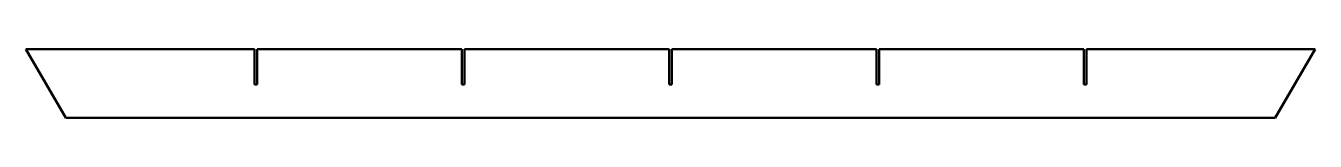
# Model space of a CAD drawing. Header units: millimetres. Extents: x 0 to 1492, y 0 to 80.
import ezdxf

# ---------------------------------------------------------------- set-up
doc = ezdxf.new("R2010")
doc.units = ezdxf.units.MM
doc.layers.add('IV_OUTER_PROFILE', color=7, linetype='Continuous', lineweight=50)

msp = doc.modelspace()

# ---------------------------------------------------------------- linework, layer by layer
at = {"layer": 'IV_OUTER_PROFILE'}
for p, q in [((0, 80), (264.6, 80)), ((46.2, 0), (0, 80)), ((264.6, 39), (264.6, 80)), ((267.8, 80), (267.8, 39)), ((267.8, 80), (504.6, 80)), ((504.6, 39), (504.6, 80)), ((507.8, 80), (507.8, 39)), ((507.8, 80), (744.6, 80)), ((744.6, 39), (744.6, 80)), ((747.8, 80), (984.6, 80)), ((747.8, 80), (747.8, 39)), ((984.6, 39), (984.6, 80)), ((987.8, 80), (987.8, 39)), ((987.8, 80), (1224.6, 80)), ((1224.6, 39), (1224.6, 80)), ((1227.8, 80), (1227.8, 39)), ((1227.8, 80), (1492.4, 80)), ((1492.4, 80), (1446.2, 0)), ((267.8, 39), (264.6, 39)), ((507.8, 39), (504.6, 39)), ((747.8, 39), (744.6, 39)), ((987.8, 39), (984.6, 39)), ((1227.8, 39), (1224.6, 39)), ((1446.2, 0), (46.2, 0))]:
    msp.add_line(p, q, dxfattribs=at)

doc.saveas('drawing.dxf')
